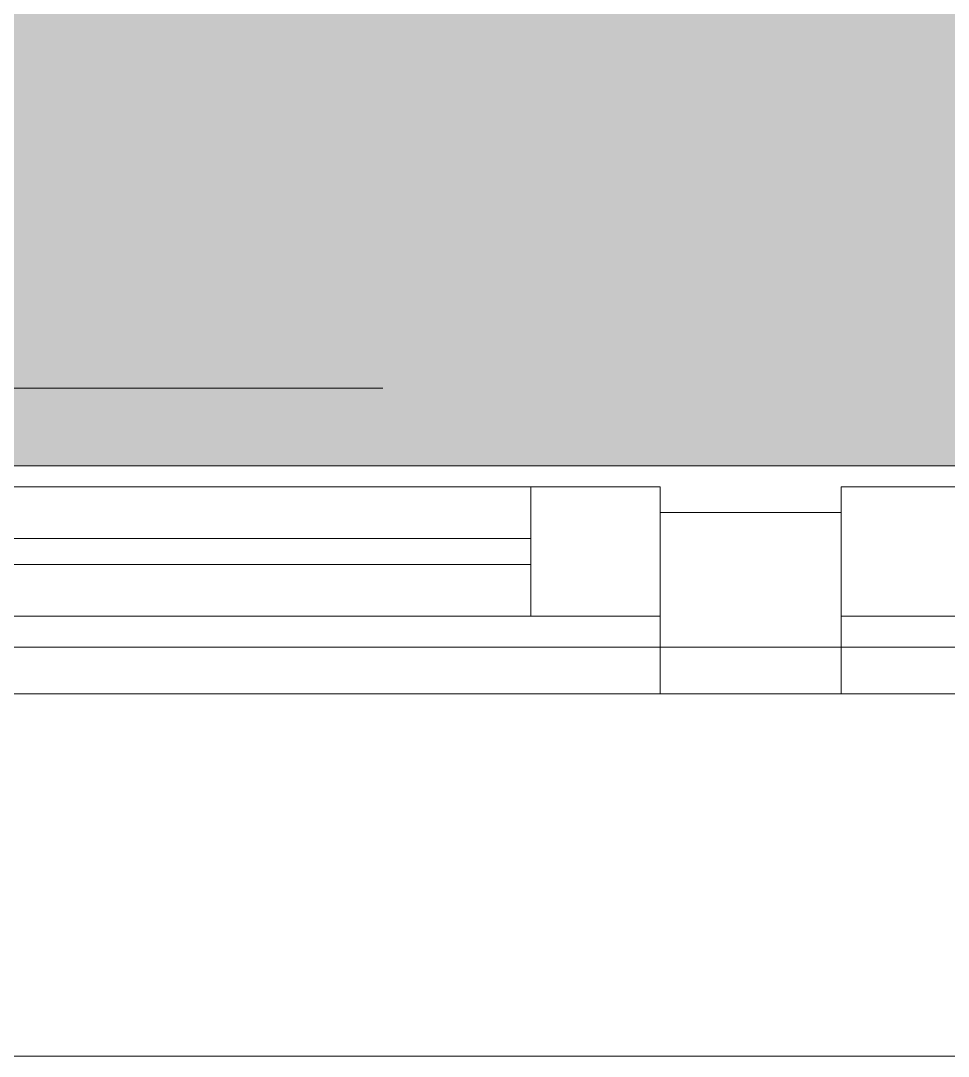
# Model space of a CAD drawing. Header units: millimetres. Extents: x 81773 to 282675, y -8553 to 29000.
# Drawn here: x 95092.9 to 95451.4, y -258 to 142 of the extents above; entities that cross this region are included whole.
import ezdxf

# ---------------------------------------------------------------- set-up
doc = ezdxf.new("R2010")
doc.units = ezdxf.units.MM
doc.linetypes.add('Осевая', pattern=[3175, 635, -476.25, 1587.5, -476.25])
for name, color, linetype, lineweight in [('A-GLAZ', 7, 'Continuous', 9), ('A-GLAZ-1', 7, 'Continuous', 13), ('A-WALL', 7, 'Continuous', 9), ('Знаки', 7, 'Continuous', 9), ('Оси-2', 7, 'Осевая', 9)]:
    doc.layers.add(name, color=color, linetype=linetype, lineweight=lineweight)

# ---------------------------------------------------------------- blocks, each defined once
blk = doc.blocks.new('120_Окно_СКБ_2Ст_Фрамуга сверху - 120_Окно_СКБ_2Ст_2300х2500_h_ ДОО-19727959-План раскладки напольных покрытий 3 этажа в осях 23-33')
at = {"layer": 'A-GLAZ'}
for p, q in [((1150, -57), (-1150, -57)), ((-1080, -57), (1080, -57)), ((640, -107), (1030, -107)), ((1030, -117), (640, -117)), ((520, -127), (590, -127)), ((520, -127), (590, -127))]:
    blk.add_line(p, q, dxfattribs=at)
at = {"layer": 'A-GLAZ-1'}
for p, q in [((520, -127), (520, -57)), ((520, -57), (590, -57)), ((590, -57), (590, -127)), ((520, -87), (-1080, -87)), ((520, -137), (520, -87)), ((1080, -87), (590, -87)), ((590, -87), (590, -137)), ((640, -137), (640, -87)), ((590, -127), (520, -127)), ((-1080, -137), (520, -137)), ((590, -137), (1080, -137))]:
    blk.add_line(p, q, dxfattribs=at)
blk = doc.blocks.new('Зашивка радиатора_ с перфорацией М7_1 - Зашивка радиатора_ с перфорацией М7_1-31137119-План раскладки напольных покрытий 3 этажа в осях 23-33')
at = {"layer": 'Знаки'}
blk.add_hatch(color=256, dxfattribs=at).paths.add_polyline_path([(1357.87, 380), (-370, 380), (-370, 200), (1888.31, 200), (1888.31, 380)])
blk.add_line((1888.31, 380), (-370, 380), dxfattribs=at)

msp = doc.modelspace()

# ---------------------------------------------------------------- linework, layer by layer
at = {"layer": 'A-WALL'}
for p, q in [((94530, -100), (98130, -100)), ((97080, -258), (94780, -258))]:
    msp.add_line(p, q, dxfattribs=at)
at = {"layer": 'Оси-2'}
msp.add_line((85072.92, 0), (122760, 0), dxfattribs=at)

# ---------------------------------------------------------------- block references
at = {"layer": 'A-GLAZ', "rotation": 180}
msp.add_blockref('120_Окно_СКБ_2Ст_Фрамуга сверху - 120_Окно_СКБ_2Ст_2300х2500_h_ ДОО-19727959-План раскладки напольных покрытий 3 этажа в осях 23-33', (95930, -175), dxfattribs=at)
at = {"layer": 'Знаки', "rotation": 180}
msp.add_blockref('Зашивка радиатора_ с перфорацией М7_1 - Зашивка радиатора_ с перфорацией М7_1-31137119-План раскладки напольных покрытий 3 этажа в осях 23-33', (96688.31, 350), dxfattribs=at)

doc.saveas('drawing.dxf')
